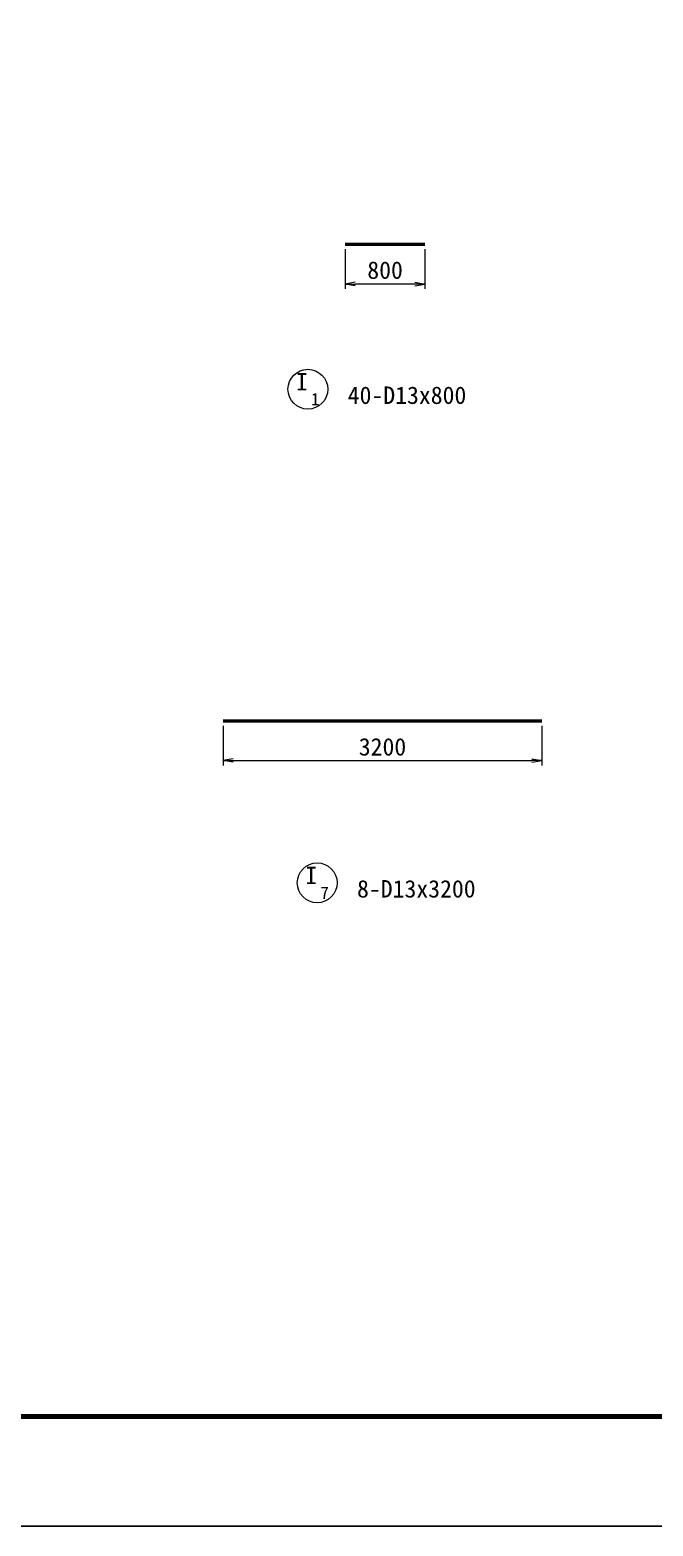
# Model space of a CAD drawing. Header units: millimetres. Extents: x 169470 to 758170, y -17820 to 11880.
# Drawn here: x 643373 to 649628, y -17820 to -2805 of the extents above; entities that cross this region are included whole.
import ezdxf
from ezdxf.enums import TextEntityAlignment as Align

# ---------------------------------------------------------------- set-up
doc = ezdxf.new("R2010")
doc.units = ezdxf.units.MM
doc.header["$LTSCALE"] = 50
doc.header["$PDSIZE"] = 300
doc.layers.get('Defpoints').update_dxf_attribs({"color": 151})
for name, color, linetype, lineweight in [('D-STR-DIM', 7, 'Continuous', 13), ('D-STR-HTXT', 7, 'Continuous', 13), ('D-STR-STR1', 2, 'Continuous', 50), ('D-STR-TXT', 7, 'Continuous', 13), ('D-TTL', 2, 'Continuous', 140)]:
    doc.layers.add(name, color=color, linetype=linetype, lineweight=lineweight)
doc.styles.add('YOKO_GOTHIC', font='MS Gothic.ttf')
doc.dimstyles.new('S50', dxfattribs={"dimscale": 50, "dimtxt": 3.5, "dimasz": 2, "dimexe": 1, "dimexo": 1, "dimgap": 1, "dimtad": 1, "dimdec": 0, "dimzin": 1, "dimdsep": 46, "dimtxsty": 'YOKO_GOTHIC', "dimblk": 'OPEN', "dimcen": 0, "dimclrd": 256, "dimclre": 256, "dimclrt": 256, "dimaunit": 1, "dimadec": 3, "dimazin": 0, "dimtfac": 1, "dimtdec": 0, "dimtix": 1, "dimtmove": 2, "dimatfit": 3, "dimldrblk": 'OPEN', "dimfxl": 1, "dimlwd": -1, "dimlwe": -1, "dimarcsym": 2})

# ---------------------------------------------------------------- blocks, each defined once
blk = doc.blocks.new('_Open')
at = {"color": 0, "linetype": 'ByBlock', "lineweight": -2}
for p, q in [((-1, 0.17), (0, 0)), ((-1, -0.17), (0, 0)), ((0, 0), (-1, 0))]:
    blk.add_line(p, q, dxfattribs=at)
blk = doc.blocks.new('*D2618')
at = {"layer": 'D-STR-DIM', "transparency": 16777216}
for p, q in [((646538, -5005), (646538, -5405)), ((647338, -5005), (647338, -5405)), ((647238, -5355), (646638, -5355))]:
    blk.add_line(p, q, dxfattribs=at)
at = {"layer": 'Defpoints', "color": 0, "transparency": 16777216}
for p in [(646538, -4955), (647338, -4955), (646538, -5355)]:
    blk.add_point(p, dxfattribs=at)
at = {"layer": 'D-STR-DIM', "transparency": 16777216, "xscale": 100, "yscale": 100, "zscale": 100, "rotation": 180}
blk.add_blockref('_Open', (646538, -5355), dxfattribs=at)
at = {"layer": 'D-STR-DIM', "transparency": 16777216, "xscale": 100, "yscale": 100, "zscale": 100}
blk.add_blockref('_Open', (647338, -5355), dxfattribs=at)
at = {"layer": 'D-STR-DIM', "transparency": 16777216, "insert": (646938, -5217), "char_height": 175, "attachment_point": 5, "style": 'YOKO_GOTHIC'}
blk.add_mtext('800', dxfattribs=at)
blk = doc.blocks.new('*D2625')
at = {"layer": 'D-STR-DIM', "transparency": 16777216}
for p, q in [((645312, -9788), (645312, -10188)), ((648512, -9788), (648512, -10188)), ((645412, -10138), (648412, -10138))]:
    blk.add_line(p, q, dxfattribs=at)
at = {"layer": 'Defpoints', "color": 0, "transparency": 16777216}
for p in [(645312, -9738), (648512, -9738), (648512, -10138)]:
    blk.add_point(p, dxfattribs=at)
at = {"layer": 'D-STR-DIM', "transparency": 16777216, "xscale": 100, "yscale": 100, "zscale": 100, "rotation": 180}
blk.add_blockref('_Open', (645312, -10138), dxfattribs=at)
at = {"layer": 'D-STR-DIM', "transparency": 16777216, "xscale": 100, "yscale": 100, "zscale": 100}
blk.add_blockref('_Open', (648512, -10138), dxfattribs=at)
at = {"layer": 'D-STR-DIM', "transparency": 16777216, "insert": (646912, -10001), "char_height": 175, "attachment_point": 5, "style": 'YOKO_GOTHIC'}
blk.add_mtext('3200', dxfattribs=at)

msp = doc.modelspace()

# ---------------------------------------------------------------- linework, layer by layer
at = {"layer": 'D-STR-HTXT', "color": 1}
msp.add_circle((646162.89, -6410.96), 200, dxfattribs=at)
at = {"layer": 'D-STR-HTXT'}
msp.add_circle((646256.55, -11364.56), 200, dxfattribs=at)
at = {"layer": 'D-STR-STR1'}
for p, q in [((646538.12, -4954.95), (647338.12, -4954.95)), ((645311.53, -9738.28), (648511.53, -9738.28))]:
    msp.add_line(p, q, dxfattribs=at)
at = {"layer": 'D-TTL'}
msp.add_lwpolyline([(633044.53, 10780), (633044.53, -16720), (673044.53, -16720), (673044.53, 10780)], close=True, dxfattribs=at)
at = {"layer": 'Defpoints', "color": 1}
msp.add_lwpolyline([(632019.53, 11880), (632019.53, -17820), (674069.53, -17820), (674069.53, 11880)], close=True, dxfattribs=at)

# ---------------------------------------------------------------- texts
at = {"layer": 'D-STR-TXT', "color": 1, "style": 'YOKO_GOTHIC'}
for s, height, p in [('I ', 175, (646162.89, -6335.96)), ('1', 125, (646237.89, -6510.96))]:
    msp.add_text(s, height=height, dxfattribs=at).set_placement(p, align=Align.MIDDLE_CENTER)
msp.add_text('40-D13x800', height=175, dxfattribs=at).set_placement((646562.89, -6610.96), align=Align.BOTTOM_LEFT)
at = {"layer": 'D-STR-TXT', "style": 'YOKO_GOTHIC'}
for s, height, p in [('I ', 175, (646256.55, -11289.56)), ('7', 125, (646331.55, -11464.56))]:
    msp.add_text(s, height=height, dxfattribs=at).set_placement(p, align=Align.MIDDLE_CENTER)
msp.add_text('8-D13x3200', height=175, dxfattribs=at).set_placement((646656.55, -11564.56), align=Align.BOTTOM_LEFT)

# ---------------------------------------------------------------- dimensions: what is measured, and where the dimension line sits
at = {"layer": 'D-STR-DIM'}
for base, p1, p2, picture, middle in [((646538.12, -5354.95), (647338.12, -4954.95), (646538.12, -4954.95), '*D2618', (646938.12, -5217.45)), ((648511.53, -10138.28), (645311.53, -9738.28), (648511.53, -9738.28), '*D2625', (646911.53, -10000.78))]:
    dim = msp.add_linear_dim(base=base, p1=p1, p2=p2, dimstyle='S50', dxfattribs=at)
    dim.commit()
    dim.dimension.update_dxf_attribs({"geometry": picture, "text_midpoint": middle})

doc.saveas('drawing.dxf')
